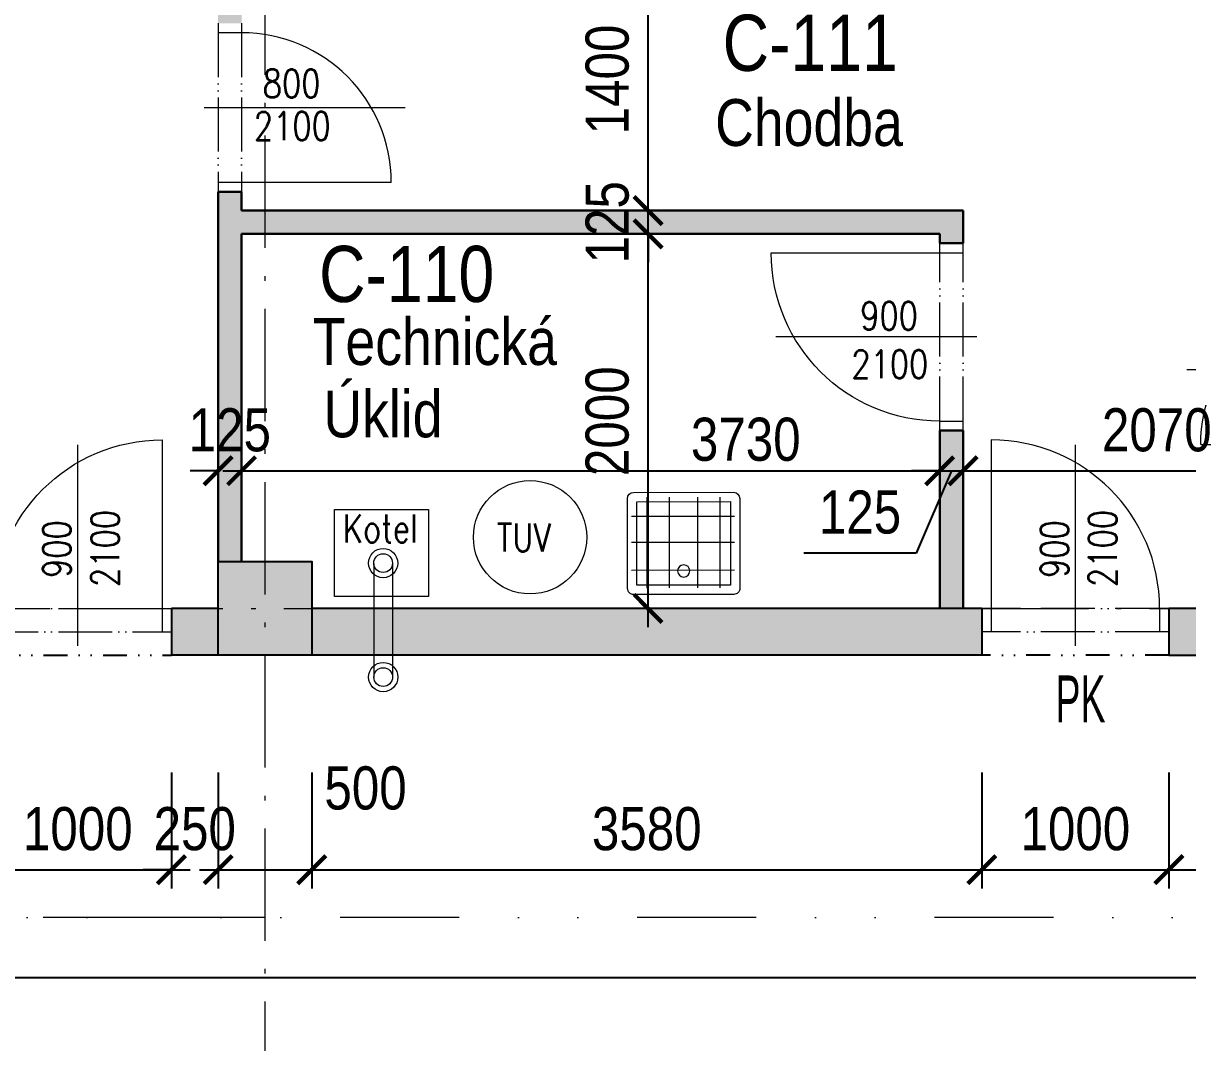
# Model space of a CAD drawing. Header units: millimetres. Extents: x 325046 to 1268204, y 1875583 to 2761998.
# Drawn here: x 932788 to 939009, y 2580573 to 2586018 of the extents above; entities that cross this region are included whole.
import ezdxf

# ---------------------------------------------------------------- set-up
doc = ezdxf.new("R2010")
doc.units = ezdxf.units.MM
doc.header["$LTSCALE"] = 100
doc.header["$PDMODE"] = 65
for name, pattern in [('ACAD_ISO05W100', [33, 24, -3, 0, -3, 0, -3]), ('ACAD_ISO10W100', [18.5, 12, -3, 0.5, -3]), ('DIVIDE', [31.75, 12.7, -6.35, 0, -6.35, 0, -6.35])]:
    doc.linetypes.add(name, pattern=pattern)
for name, color, linetype, lineweight, true_color in [('DVEŘE - POPIS', 7, 'Continuous', 5, 0x008a22), ('otvory', 7, 'Continuous', 20, 0xb30000), ('PO - dveře a odolnosti', 7, 'Continuous', 9, 0xc51645), ('PŘÍČKY - SDK', 7, 'Continuous', 30, 0x6a1174), ('SANITA  - NOVÁ', 7, 'Continuous', 13, 0x3f3fde), ('TECH - Zóny', 7, 'DIVIDE', 15, 0x33843e)]:
    doc.layers.add(name, color=color, linetype=linetype, lineweight=lineweight, true_color=true_color)
for name, color, linetype in [('kóty 100', 5, 'Continuous'), ('NRŘ', 6, 'DIVIDE'), ('PŘÍČKY - ZDĚNÉ', 4, 'Continuous'), ('ČÍSLO MÍSTNOSTI', 4, 'Continuous'), ('ŽB- SLOUPY', 3, 'Continuous')]:
    doc.layers.add(name, color=color, linetype=linetype)
for name, color, linetype, lineweight in [('Objekty - osy', 5, 'ACAD_ISO10W100', 20), ('ŠRAF-YTONG', 54, 'Continuous', 9), ('ŽB - Šraf-prefa', 253, 'Continuous', 13)]:
    doc.layers.add(name, color=color, linetype=linetype, lineweight=lineweight)
doc.layers.add('POPIS MÍSTNOSTÍ', color=7, linetype='Continuous', true_color=0x072bf2)
doc.layers.add('ŠRAF - SDK', color=7, linetype='Continuous', true_color=0xfbe0ee)
doc.styles.add('ARIAL NARROW', font='ARIALN.TTF')
doc.styles.add('FSIMPLEX', font='simplex.shx')
doc.dimstyles.new('100', dxfattribs={"dimscale": 100, "dimtxt": 2.3, "dimasz": 1.5, "dimexe": 1, "dimexo": 4, "dimgap": 1, "dimtad": 1, "dimdec": 0, "dimzin": 0, "dimdsep": 46, "dimtxsty": 'ARIAL NARROW', "dimblk": 'ARCHTICK', "dimcen": 4, "dimdle": 1, "dimclrd": 256, "dimclre": 256, "dimclrt": 7, "dimadec": 0, "dimazin": 0, "dimtfac": 1, "dimtdec": 0, "dimtix": 1, "dimtofl": 0, "dimtmove": 0, "dimatfit": 2, "dimldrblk": 'OBLIQUE', "dimfxl": 1, "dimtolj": 1, "dimtzin": 0, "dimlwd": -1, "dimlwe": -1, "dimarcsym": 1})

# ---------------------------------------------------------------- blocks, each defined once
blk = doc.blocks.new('A$C5D8A7E87')
at = {"ltscale": 2, "transparency": 33554687}
for p, q in [((104.8, 34.7), (104.8, 520.2)), ((224.8, 34.7), (224.8, 520.2)), ((375.2, 34.7), (375.2, 520.2)), ((495.2, 34.7), (495.2, 520.2)), ((28.4, 416.5), (579.3, 416.5)), ((28.4, 277.5), (579.3, 277.5)), ((28.4, 128.9), (579.3, 128.9))]:
    blk.add_line(p, q, dxfattribs=at)
blk.add_lwpolyline([(600, 512.7, 0.413451), (567.3, 545.4, 0.000651), (567.3, 545.4), (32.7, 545.4, 0.414184), (0, 512.7, 0.000023), (0, 512.7, 0.000003), (0, 512.7), (0, 32.7, 0.414214), (32.7, 0), (567.3, 0, 0.414214), (600, 32.7)], format="xyb", close=True, dxfattribs=at)
blk.add_lwpolyline([(550, 495.4), (50, 495.4), (50, 50), (550, 50)], close=True, dxfattribs=at)
blk.add_circle((300, 125.5), 32.7, dxfattribs=at)
blk = doc.blocks.new('A$C2DA8013F')
at = {"layer": 'otvory', "linetype": 'ACAD_ISO05W100', "ltscale": 0.12}
for p, q in [((874.6, 0), (874.6, 900)), ((999.6, 0), (999.6, 900))]:
    blk.add_line(p, q, dxfattribs=at)
at = {"layer": 'otvory'}
for p, q in [((74.6, 850), (999.6, 850)), ((874.6, 50), (999.6, 50))]:
    blk.add_line(p, q, dxfattribs=at)
at = {"layer": 'otvory', "ltscale": 2, "transparency": 33554687}
blk.add_line((1073.7, 450), (0, 450), dxfattribs=at)
blk.add_arc((874.6, 850), 800, 180, 270, dxfattribs=at)
blk = doc.blocks.new('A$C2EF056AC')
at = {"layer": 'otvory', "linetype": 'ACAD_ISO05W100', "ltscale": 0.12}
for p, q in [((900, 1000), (900, 0)), ((1025, 1000), (1025, 0))]:
    blk.add_line(p, q, dxfattribs=at)
at = {"layer": 'otvory'}
for p, q in [((900, 950), (1025, 950)), ((0, 50), (1025, 50))]:
    blk.add_line(p, q, dxfattribs=at)
at = {"layer": 'otvory', "ltscale": 2, "transparency": 33554687}
blk.add_line((1099, 500), (25.4, 500), dxfattribs=at)
blk.add_arc((900, 50), 900, 90, 180, dxfattribs=at)
blk = doc.blocks.new('_ARCHTICK')
at = {"color": 0, "linetype": 'ByBlock', "const_width": 0.15}
blk.add_lwpolyline([(-0.5, -0.5), (0.5, 0.5)], dxfattribs=at)
blk = doc.blocks.new('*D1193')
at = {"layer": 'Defpoints', "color": 0, "linetype": 'ByBlock', "ltscale": 100, "transparency": 16777216}
for p in [(910448.7, 2582417), (946328.7, 2582417), (910448.7, 2580919.4)]:
    blk.add_point(p, dxfattribs=at)
at = {"layer": 'kóty 100', "linetype": 'ByBlock', "ltscale": 100, "transparency": 16777216}
for p, q in [((910448.7, 2582017), (910448.7, 2580819.4)), ((946328.7, 2582017), (946328.7, 2580819.4)), ((946428.7, 2580919.4), (910348.7, 2580919.4))]:
    blk.add_line(p, q, dxfattribs=at)
at = {"layer": 'kóty 100', "linetype": 'ByBlock', "ltscale": 100, "transparency": 16777216, "xscale": 150, "yscale": 150, "zscale": 150, "rotation": 180}
blk.add_blockref('_ARCHTICK', (910448.7, 2580919.4), dxfattribs=at)
at = {"layer": 'kóty 100', "linetype": 'ByBlock', "ltscale": 100, "transparency": 16777216, "xscale": 150, "yscale": 150, "zscale": 150}
blk.add_blockref('_ARCHTICK', (946328.7, 2580919.4), dxfattribs=at)
at = {"layer": 'kóty 100', "color": 7, "linetype": 'ByBlock', "ltscale": 100, "transparency": 16777216, "insert": (928388.7, 2581136.8), "char_height": 230, "attachment_point": 5, "style": 'ARIAL NARROW'}
blk.add_mtext('\\A1;35880', dxfattribs=at)
blk = doc.blocks.new('_Oblique')
at = {"color": 0, "lineweight": -2}
blk.add_line((-0.5, -0.5), (0.5, 0.5), dxfattribs=at)
blk = doc.blocks.new('*D1203')
at = {"layer": 'Defpoints', "color": 0, "linetype": 'ByBlock', "ltscale": 100, "transparency": 16777216}
for p in [(932578.7, 2582417), (933578.7, 2582417), (933578.7, 2581497.5)]:
    blk.add_point(p, dxfattribs=at)
at = {"layer": 'kóty 100', "linetype": 'ByBlock', "ltscale": 100, "transparency": 16777216}
for p, q in [((932578.7, 2582017), (932578.7, 2581397.5)), ((933578.7, 2582017), (933578.7, 2581397.5)), ((932478.7, 2581497.5), (933678.7, 2581497.5))]:
    blk.add_line(p, q, dxfattribs=at)
at = {"layer": 'kóty 100', "linetype": 'ByBlock', "ltscale": 100, "transparency": 16777216, "xscale": 150, "yscale": 150, "zscale": 150, "rotation": 180}
blk.add_blockref('_ARCHTICK', (932578.7, 2581497.5), dxfattribs=at)
at = {"layer": 'kóty 100', "linetype": 'ByBlock', "ltscale": 100, "transparency": 16777216, "xscale": 150, "yscale": 150, "zscale": 150}
blk.add_blockref('_ARCHTICK', (933578.7, 2581497.5), dxfattribs=at)
at = {"layer": 'kóty 100', "color": 7, "linetype": 'ByBlock', "ltscale": 100, "transparency": 16777216, "insert": (933078.7, 2581715), "char_height": 230, "attachment_point": 5, "style": 'ARIAL NARROW'}
blk.add_mtext('\\A1;1000', dxfattribs=at)
blk = doc.blocks.new('*D1204')
at = {"layer": 'Defpoints', "color": 0, "linetype": 'ByBlock', "ltscale": 100, "transparency": 16777216}
for p in [(933578.7, 2582417), (933828.7, 2582417), (933828.7, 2581497.5)]:
    blk.add_point(p, dxfattribs=at)
at = {"layer": 'kóty 100', "linetype": 'ByBlock', "ltscale": 100, "transparency": 16777216}
for p, q in [((933578.7, 2582017), (933578.7, 2581397.5)), ((933828.7, 2582017), (933828.7, 2581397.5)), ((933578.7, 2581497.5), (933428.7, 2581497.5)), ((933828.7, 2581497.5), (933978.7, 2581497.5))]:
    blk.add_line(p, q, dxfattribs=at)
at = {"layer": 'kóty 100', "linetype": 'ByBlock', "ltscale": 100, "transparency": 16777216, "xscale": 150, "yscale": 150, "zscale": 150}
blk.add_blockref('_ARCHTICK', (933578.7, 2581497.5), dxfattribs=at)
at = {"layer": 'kóty 100', "linetype": 'ByBlock', "ltscale": 100, "transparency": 16777216, "xscale": 150, "yscale": 150, "zscale": 150, "rotation": 180}
blk.add_blockref('_ARCHTICK', (933828.7, 2581497.5), dxfattribs=at)
at = {"layer": 'kóty 100', "color": 7, "linetype": 'ByBlock', "ltscale": 100, "transparency": 16777216, "insert": (933703.7, 2581715), "char_height": 230, "attachment_point": 5, "style": 'ARIAL NARROW'}
blk.add_mtext('\\A1;250', dxfattribs=at)
blk = doc.blocks.new('*D1205')
at = {"layer": 'Defpoints', "color": 0, "linetype": 'ByBlock', "ltscale": 100, "transparency": 16777216}
for p in [(933828.7, 2582417), (934328.7, 2582417), (934328.7, 2581497.5)]:
    blk.add_point(p, dxfattribs=at)
at = {"layer": 'kóty 100', "linetype": 'ByBlock', "ltscale": 100, "transparency": 16777216}
for p, q in [((933828.7, 2582017), (933828.7, 2581397.5)), ((934328.7, 2582017), (934328.7, 2581397.5)), ((933728.7, 2581497.5), (934428.7, 2581497.5))]:
    blk.add_line(p, q, dxfattribs=at)
at = {"layer": 'kóty 100', "linetype": 'ByBlock', "ltscale": 100, "transparency": 16777216, "xscale": 150, "yscale": 150, "zscale": 150, "rotation": 180}
blk.add_blockref('_ARCHTICK', (933828.7, 2581497.5), dxfattribs=at)
at = {"layer": 'kóty 100', "linetype": 'ByBlock', "ltscale": 100, "transparency": 16777216, "xscale": 150, "yscale": 150, "zscale": 150}
blk.add_blockref('_ARCHTICK', (934328.7, 2581497.5), dxfattribs=at)
at = {"layer": 'kóty 100', "color": 7, "linetype": 'ByBlock', "ltscale": 100, "transparency": 16777216, "insert": (934616.2, 2581932.4), "char_height": 230, "attachment_point": 5, "style": 'ARIAL NARROW'}
blk.add_mtext('\\A1;500', dxfattribs=at)
blk = doc.blocks.new('*D1206')
at = {"layer": 'Defpoints', "color": 0, "linetype": 'ByBlock', "ltscale": 100, "transparency": 16777216}
for p in [(934328.7, 2582417), (937908.7, 2582417), (937908.7, 2581497.5)]:
    blk.add_point(p, dxfattribs=at)
at = {"layer": 'kóty 100', "linetype": 'ByBlock', "ltscale": 100, "transparency": 16777216}
for p, q in [((934328.7, 2582017), (934328.7, 2581397.5)), ((937908.7, 2582017), (937908.7, 2581397.5)), ((934228.7, 2581497.5), (938008.7, 2581497.5))]:
    blk.add_line(p, q, dxfattribs=at)
at = {"layer": 'kóty 100', "linetype": 'ByBlock', "ltscale": 100, "transparency": 16777216, "xscale": 150, "yscale": 150, "zscale": 150, "rotation": 180}
blk.add_blockref('_ARCHTICK', (934328.7, 2581497.5), dxfattribs=at)
at = {"layer": 'kóty 100', "linetype": 'ByBlock', "ltscale": 100, "transparency": 16777216, "xscale": 150, "yscale": 150, "zscale": 150}
blk.add_blockref('_ARCHTICK', (937908.7, 2581497.5), dxfattribs=at)
at = {"layer": 'kóty 100', "color": 7, "linetype": 'ByBlock', "ltscale": 100, "transparency": 16777216, "insert": (936118.7, 2581715), "char_height": 230, "attachment_point": 5, "style": 'ARIAL NARROW'}
blk.add_mtext('\\A1;3580', dxfattribs=at)
blk = doc.blocks.new('*D1207')
at = {"layer": 'Defpoints', "color": 0, "linetype": 'ByBlock', "ltscale": 100, "transparency": 16777216}
for p in [(937908.7, 2582417), (938908.7, 2582417), (938908.7, 2581497.5)]:
    blk.add_point(p, dxfattribs=at)
at = {"layer": 'kóty 100', "linetype": 'ByBlock', "ltscale": 100, "transparency": 16777216}
for p, q in [((937908.7, 2582017), (937908.7, 2581397.5)), ((938908.7, 2582017), (938908.7, 2581397.5)), ((937808.7, 2581497.5), (939008.7, 2581497.5))]:
    blk.add_line(p, q, dxfattribs=at)
at = {"layer": 'kóty 100', "linetype": 'ByBlock', "ltscale": 100, "transparency": 16777216, "xscale": 150, "yscale": 150, "zscale": 150, "rotation": 180}
blk.add_blockref('_ARCHTICK', (937908.7, 2581497.5), dxfattribs=at)
at = {"layer": 'kóty 100', "linetype": 'ByBlock', "ltscale": 100, "transparency": 16777216, "xscale": 150, "yscale": 150, "zscale": 150}
blk.add_blockref('_ARCHTICK', (938908.7, 2581497.5), dxfattribs=at)
at = {"layer": 'kóty 100', "color": 7, "linetype": 'ByBlock', "ltscale": 100, "transparency": 16777216, "insert": (938408.7, 2581715), "char_height": 230, "attachment_point": 5, "style": 'ARIAL NARROW'}
blk.add_mtext('\\A1;1000', dxfattribs=at)
blk = doc.blocks.new('*D1208')
at = {"layer": 'Defpoints', "color": 0, "linetype": 'ByBlock', "ltscale": 100, "transparency": 16777216}
for p in [(938908.7, 2582417), (943578.7, 2582417), (943578.7, 2581497.5)]:
    blk.add_point(p, dxfattribs=at)
at = {"layer": 'kóty 100', "linetype": 'ByBlock', "ltscale": 100, "transparency": 16777216}
for p, q in [((938908.7, 2582017), (938908.7, 2581397.5)), ((943578.7, 2582017), (943578.7, 2581397.5)), ((938808.7, 2581497.5), (943678.7, 2581497.5))]:
    blk.add_line(p, q, dxfattribs=at)
at = {"layer": 'kóty 100', "linetype": 'ByBlock', "ltscale": 100, "transparency": 16777216, "xscale": 150, "yscale": 150, "zscale": 150, "rotation": 180}
blk.add_blockref('_ARCHTICK', (938908.7, 2581497.5), dxfattribs=at)
at = {"layer": 'kóty 100', "linetype": 'ByBlock', "ltscale": 100, "transparency": 16777216, "xscale": 150, "yscale": 150, "zscale": 150}
blk.add_blockref('_ARCHTICK', (943578.7, 2581497.5), dxfattribs=at)
at = {"layer": 'kóty 100', "color": 7, "linetype": 'ByBlock', "ltscale": 100, "transparency": 16777216, "insert": (941243.7, 2581715), "char_height": 230, "attachment_point": 5, "style": 'ARIAL NARROW'}
blk.add_mtext('\\A1;4670', dxfattribs=at)
blk = doc.blocks.new('*D1295')
at = {"layer": 'Defpoints', "color": 0, "linetype": 'ByBlock', "ltscale": 100, "transparency": 16777216}
for p in [(936125.7, 2584892.7), (937683.7, 2584892.7), (937683.7, 2582892.7)]:
    blk.add_point(p, dxfattribs=at)
at = {"layer": 'kóty 100', "linetype": 'ByBlock', "ltscale": 100, "transparency": 16777216}
for p, q in [((936125.7, 2582792.7), (936125.7, 2584992.7)), ((937283.7, 2584892.7), (936025.7, 2584892.7)), ((937283.7, 2582892.7), (936025.7, 2582892.7))]:
    blk.add_line(p, q, dxfattribs=at)
at = {"layer": 'kóty 100', "linetype": 'ByBlock', "ltscale": 100, "transparency": 16777216, "xscale": 150, "yscale": 150, "zscale": 150}
for p, rotation in [((936125.7, 2584892.7), 90), ((936125.7, 2582892.7), 270)]:
    blk.add_blockref('_ARCHTICK', p, dxfattribs=dict(at, rotation=rotation))
at = {"layer": 'kóty 100', "color": 7, "linetype": 'ByBlock', "ltscale": 100, "transparency": 16777216, "insert": (935908.3, 2583892.7), "char_height": 230, "attachment_point": 5, "rotation": 90, "style": 'ARIAL NARROW'}
blk.add_mtext('\\A1;2000', dxfattribs=at)
blk = doc.blocks.new('*D1296')
at = {"layer": 'Defpoints', "color": 0, "linetype": 'ByBlock', "ltscale": 100, "transparency": 16777216}
for p in [(936125.7, 2585017.7), (937808.7, 2585017.7), (937683.7, 2584892.7)]:
    blk.add_point(p, dxfattribs=at)
at = {"layer": 'kóty 100', "linetype": 'ByBlock', "ltscale": 100, "transparency": 16777216}
for p, q in [((936125.7, 2585017.7), (936125.7, 2585167.7)), ((937408.7, 2585017.7), (936025.7, 2585017.7)), ((937283.7, 2584892.7), (936025.7, 2584892.7)), ((936125.7, 2584892.7), (936125.7, 2584742.7))]:
    blk.add_line(p, q, dxfattribs=at)
at = {"layer": 'kóty 100', "linetype": 'ByBlock', "ltscale": 100, "transparency": 16777216, "xscale": 150, "yscale": 150, "zscale": 150}
for p, rotation in [((936125.7, 2585017.7), 270), ((936125.7, 2584892.7), 90)]:
    blk.add_blockref('_ARCHTICK', p, dxfattribs=dict(at, rotation=rotation))
at = {"layer": 'kóty 100', "color": 7, "linetype": 'ByBlock', "ltscale": 100, "transparency": 16777216, "insert": (935908.3, 2584955.2), "char_height": 230, "attachment_point": 5, "rotation": 90, "style": 'ARIAL NARROW'}
blk.add_mtext('\\A1;125', dxfattribs=at)
blk = doc.blocks.new('*D1297')
at = {"layer": 'Defpoints', "color": 0, "linetype": 'ByBlock', "ltscale": 100, "transparency": 16777216}
for p in [(936125.7, 2586417.7), (937808.7, 2586417.7), (937808.7, 2585017.7)]:
    blk.add_point(p, dxfattribs=at)
at = {"layer": 'kóty 100', "linetype": 'ByBlock', "ltscale": 100, "transparency": 16777216}
for p, q in [((936125.7, 2584917.7), (936125.7, 2586517.7)), ((937408.7, 2586417.7), (936025.7, 2586417.7)), ((937408.7, 2585017.7), (936025.7, 2585017.7))]:
    blk.add_line(p, q, dxfattribs=at)
at = {"layer": 'kóty 100', "linetype": 'ByBlock', "ltscale": 100, "transparency": 16777216, "xscale": 150, "yscale": 150, "zscale": 150}
for p, rotation in [((936125.7, 2586417.7), 90), ((936125.7, 2585017.7), 270)]:
    blk.add_blockref('_ARCHTICK', p, dxfattribs=dict(at, rotation=rotation))
at = {"layer": 'kóty 100', "color": 7, "linetype": 'ByBlock', "ltscale": 100, "transparency": 16777216, "insert": (935908.3, 2585717.7), "char_height": 230, "attachment_point": 5, "rotation": 90, "style": 'ARIAL NARROW'}
blk.add_mtext('\\A1;1400', dxfattribs=at)
blk = doc.blocks.new('*D1302')
at = {"layer": 'Defpoints', "color": 0, "linetype": 'ByBlock', "ltscale": 100, "transparency": 16777216}
for p in [(933953.7, 2583627.8), (933828.7, 2583142.7), (933953.7, 2583142.7)]:
    blk.add_point(p, dxfattribs=at)
at = {"layer": 'kóty 100', "linetype": 'ByBlock', "ltscale": 100, "transparency": 16777216}
for p, q in [((933828.7, 2583542.7), (933828.7, 2583727.8)), ((933953.7, 2583542.7), (933953.7, 2583727.8)), ((933828.7, 2583627.8), (933678.7, 2583627.8)), ((933953.7, 2583627.8), (934103.7, 2583627.8))]:
    blk.add_line(p, q, dxfattribs=at)
at = {"layer": 'kóty 100', "linetype": 'ByBlock', "ltscale": 100, "transparency": 16777216, "xscale": 150, "yscale": 150, "zscale": 150}
blk.add_blockref('_ARCHTICK', (933828.7, 2583627.8), dxfattribs=at)
at = {"layer": 'kóty 100', "linetype": 'ByBlock', "ltscale": 100, "transparency": 16777216, "xscale": 150, "yscale": 150, "zscale": 150, "rotation": 180}
blk.add_blockref('_ARCHTICK', (933953.7, 2583627.8), dxfattribs=at)
at = {"layer": 'kóty 100', "color": 7, "linetype": 'ByBlock', "ltscale": 100, "transparency": 16777216, "insert": (933891.2, 2583845.2), "char_height": 230, "attachment_point": 5, "style": 'ARIAL NARROW'}
blk.add_mtext('\\A1;125', dxfattribs=at)
blk = doc.blocks.new('*D1303')
at = {"layer": 'Defpoints', "color": 0, "linetype": 'ByBlock', "ltscale": 100, "transparency": 16777216}
for p in [(937683.7, 2583627.8), (933953.7, 2583142.7), (937683.7, 2582892.7)]:
    blk.add_point(p, dxfattribs=at)
at = {"layer": 'kóty 100', "linetype": 'ByBlock', "ltscale": 100, "transparency": 16777216}
for p, q in [((933953.7, 2583542.7), (933953.7, 2583727.8)), ((937683.7, 2583292.7), (937683.7, 2583727.8)), ((933853.7, 2583627.8), (937783.7, 2583627.8))]:
    blk.add_line(p, q, dxfattribs=at)
at = {"layer": 'kóty 100', "linetype": 'ByBlock', "ltscale": 100, "transparency": 16777216, "xscale": 150, "yscale": 150, "zscale": 150, "rotation": 180}
blk.add_blockref('_ARCHTICK', (933953.7, 2583627.8), dxfattribs=at)
at = {"layer": 'kóty 100', "linetype": 'ByBlock', "ltscale": 100, "transparency": 16777216, "xscale": 150, "yscale": 150, "zscale": 150}
blk.add_blockref('_ARCHTICK', (937683.7, 2583627.8), dxfattribs=at)
at = {"layer": 'kóty 100', "color": 7, "linetype": 'ByBlock', "ltscale": 100, "transparency": 16777216, "insert": (936647.6, 2583794.7), "char_height": 230, "attachment_point": 5, "style": 'ARIAL NARROW'}
blk.add_mtext('\\A1;3730', dxfattribs=at)
blk = doc.blocks.new('*D1304')
at = {"layer": 'Defpoints', "color": 0, "linetype": 'ByBlock', "ltscale": 100, "transparency": 16777216}
for p in [(937808.7, 2583627.8), (937683.7, 2582892.7), (937808.7, 2582892.7)]:
    blk.add_point(p, dxfattribs=at)
at = {"layer": 'kóty 100', "linetype": 'ByBlock', "ltscale": 100, "transparency": 16777216}
for p, q in [((937683.7, 2583292.7), (937683.7, 2583727.8)), ((937808.7, 2583292.7), (937808.7, 2583727.8)), ((937683.7, 2583627.8), (937533.7, 2583627.8)), ((937746.2, 2583627.8), (937558.5, 2583188.6)), ((937683.7, 2583627.8), (937808.7, 2583627.8)), ((937808.7, 2583627.8), (937958.7, 2583627.8)), ((937558.5, 2583188.6), (936958.1, 2583188.6))]:
    blk.add_line(p, q, dxfattribs=at)
at = {"layer": 'kóty 100', "linetype": 'ByBlock', "ltscale": 100, "transparency": 16777216, "xscale": 150, "yscale": 150, "zscale": 150}
blk.add_blockref('_ARCHTICK', (937683.7, 2583627.8), dxfattribs=at)
at = {"layer": 'kóty 100', "linetype": 'ByBlock', "ltscale": 100, "transparency": 16777216, "xscale": 150, "yscale": 150, "zscale": 150, "rotation": 180}
blk.add_blockref('_ARCHTICK', (937808.7, 2583627.8), dxfattribs=at)
at = {"layer": 'kóty 100', "color": 7, "linetype": 'ByBlock', "ltscale": 100, "transparency": 16777216, "insert": (937258.3, 2583406), "char_height": 230, "attachment_point": 5, "style": 'ARIAL NARROW'}
blk.add_mtext('\\A1;125', dxfattribs=at)
blk = doc.blocks.new('*D1305')
at = {"layer": 'Defpoints', "color": 0, "linetype": 'ByBlock', "ltscale": 100, "transparency": 16777216}
for p in [(939878.7, 2583627.8), (937808.7, 2582892.7), (939878.7, 2582892.7)]:
    blk.add_point(p, dxfattribs=at)
at = {"layer": 'kóty 100', "linetype": 'ByBlock', "ltscale": 100, "transparency": 16777216}
for p, q in [((937808.7, 2583292.7), (937808.7, 2583727.8)), ((939878.7, 2583292.7), (939878.7, 2583727.8)), ((937708.7, 2583627.8), (939978.7, 2583627.8))]:
    blk.add_line(p, q, dxfattribs=at)
at = {"layer": 'kóty 100', "linetype": 'ByBlock', "ltscale": 100, "transparency": 16777216, "xscale": 150, "yscale": 150, "zscale": 150, "rotation": 180}
blk.add_blockref('_ARCHTICK', (937808.7, 2583627.8), dxfattribs=at)
at = {"layer": 'kóty 100', "linetype": 'ByBlock', "ltscale": 100, "transparency": 16777216, "xscale": 150, "yscale": 150, "zscale": 150}
blk.add_blockref('_ARCHTICK', (939878.7, 2583627.8), dxfattribs=at)
at = {"layer": 'kóty 100', "color": 7, "linetype": 'ByBlock', "ltscale": 100, "transparency": 16777216, "insert": (938843.7, 2583845.2), "char_height": 230, "attachment_point": 5, "style": 'ARIAL NARROW'}
blk.add_mtext('\\A1;2070', dxfattribs=at)

msp = doc.modelspace()

# ---------------------------------------------------------------- hatches: boundary and pattern name
at = {"layer": 'ŠRAF - SDK', "ltscale": 100}
h = msp.add_hatch(color=256, dxfattribs=at)
h.dxf.hatch_style = 1
h.paths.add_polyline_path([(937808.7, 2591242.7), (937758.7, 2591242.7), (937758.7, 2591092.7), (937683.7, 2591092.7), (937683.7, 2588067.7), (935138.7, 2588067.7), (935138.7, 2586542.7), (935003.7, 2586542.7), (935003.7, 2586417.7), (937808.7, 2586417.7), (937808.7, 2587092.7), (937683.7, 2587092.7), (937683.7, 2586542.7), (935263.7, 2586542.7), (935263.7, 2587942.7), (937683.7, 2587942.7), (937683.7, 2587892.7), (937808.7, 2587892.7)])
h.paths.add_polyline_path([(933953.7, 2590642.7), (933828.7, 2590642.7), (933828.7, 2586017.7), (933953.7, 2586017.7), (933953.7, 2586417.7), (934103.7, 2586417.7), (934103.7, 2586542.7), (933953.7, 2586542.7)])
h.paths.add_polyline_path([(937808.7, 2585017.7), (933953.7, 2585017.7), (933953.7, 2585117.7), (933828.7, 2585117.7), (933828.7, 2583142.7), (933953.7, 2583142.7), (933953.7, 2584892.7), (937683.7, 2584892.7), (937683.7, 2584842.7), (937808.7, 2584842.7)])
h.paths.add_polyline_path([(937808.7, 2583842.7), (937683.7, 2583842.7), (937683.7, 2582892.7), (937808.7, 2582892.7)])
at = {"layer": 'ŠRAF-YTONG', "linetype": 'ByBlock', "ltscale": 100, "true_color": 0x919191}
h = msp.add_hatch(color=252, dxfattribs=at)
h.dxf.hatch_style = 1
h.paths.add_polyline_path([(946078.7, 2589842.7), (946328.7, 2589842.7), (946328.7, 2590642.7), (946078.7, 2590642.7)])
h.paths.add_polyline_path([(946328.7, 2588842.7), (946078.7, 2588842.7), (946078.7, 2587667.6), (946328.7, 2587667.6)])
h.paths.add_polyline_path([(946328.7, 2586767.6), (946078.7, 2586767.6), (946078.7, 2583142.7), (946328.7, 2583142.7)])
h.paths.add_polyline_path([(945578.7, 2582892.7), (945578.7, 2582642.7), (945828.7, 2582642.7), (945828.7, 2582892.7)])
h.paths.add_polyline_path([(944828.7, 2582642.7), (944828.7, 2582892.7), (944578.7, 2582892.7), (944578.7, 2582642.7)])
h.paths.add_polyline_path([(938908.7, 2582892.7), (938908.7, 2582642.7), (943578.7, 2582642.7), (943578.7, 2582892.7)])
h.paths.add_polyline_path([(937908.7, 2582642.7), (937908.7, 2582892.7), (934328.7, 2582892.7), (934328.7, 2582642.7)])
h.paths.add_polyline_path([(933578.7, 2582892.7), (933578.7, 2582642.7), (933828.7, 2582642.7), (933828.7, 2582892.7)])
h.paths.add_polyline_path([(927903.7, 2582892.7), (927903.7, 2582642.7), (932578.7, 2582642.7), (932578.7, 2582892.7)])
h.paths.add_polyline_path([(927003.7, 2582642.7), (927003.7, 2582892.7), (922328.7, 2582892.7), (922328.7, 2582642.7)])
h.paths.add_polyline_path([(921828.7, 2582642.7), (921828.7, 2582892.7), (917153.7, 2582892.7), (917153.7, 2582642.7)])
h.paths.add_polyline_path([(916253.7, 2582642.7), (916253.7, 2582892.7), (911598.7, 2582892.7), (911598.7, 2582642.7), (911828.7, 2582642.7)])
h.paths.add_polyline_path([(910448.7, 2582642.7), (910598.7, 2582642.7), (910598.7, 2582892.7), (910448.7, 2582892.7)])
at = {"layer": 'ŽB - Šraf-prefa', "ltscale": 100}
h = msp.add_hatch(color=256, dxfattribs=at)
h.dxf.hatch_style = 1
h.paths.add_polyline_path([(934328.7, 2583142.7), (933828.7, 2583142.7), (933828.7, 2582642.7), (934328.7, 2582642.7)])

# ---------------------------------------------------------------- linework, layer by layer
at = {"layer": 'NRŘ', "ltscale": 0.1}
for p, q in [((932578.7, 2582642.7), (933578.7, 2582642.7)), ((938908.7, 2582642.7), (937908.7, 2582642.7))]:
    msp.add_line(p, q, dxfattribs=at)
at = {"layer": 'Objekty - osy', "ltscale": 0.5}
for points in [[(934078.7, 2591892.7), (934078.7, 2469892.7)], [(908279.2, 2582892.7), (947078.7, 2582892.7)]]:
    msp.add_lwpolyline(points, dxfattribs=at)
at = {"layer": 'PŘÍČKY - SDK'}
for p, q in [((933953.7, 2585117.7), (933828.7, 2585117.7)), ((937808.7, 2585017.7), (937808.7, 2584842.7)), ((937683.7, 2584842.7), (937808.7, 2584842.7)), ((937683.7, 2583842.7), (937808.7, 2583842.7))]:
    msp.add_line(p, q, dxfattribs=at)
for points in [[(933828.7, 2585117.7), (933828.7, 2583142.7)], [(933953.7, 2585117.7), (933953.7, 2585017.7)], [(937808.7, 2585017.7), (933953.7, 2585017.7)], [(937808.7, 2585017.7), (937808.7, 2584842.7)], [(937683.7, 2584892.7), (933953.7, 2584892.7)], [(933953.7, 2584892.7), (933953.7, 2583142.7)], [(937683.7, 2584892.7), (937683.7, 2584842.7)], [(937683.7, 2583842.7), (937683.7, 2582892.7)], [(937808.7, 2583842.7), (937808.7, 2582892.7)]]:
    msp.add_lwpolyline(points, dxfattribs=at)
at = {"layer": 'PŘÍČKY - ZDĚNÉ', "ltscale": 100}
for p, q in [((933828.7, 2582892.7), (933578.7, 2582892.7)), ((933828.7, 2582642.7), (933578.7, 2582642.7))]:
    msp.add_line(p, q, dxfattribs=at)
at = {"layer": 'PŘÍČKY - ZDĚNÉ'}
msp.add_line((938908.7, 2582892.7), (938908.7, 2582642.7), dxfattribs=at)
for points in [[(933578.7, 2582892.7), (933578.7, 2582642.7)], [(937908.7, 2582892.7), (937908.7, 2582642.7)]]:
    msp.add_lwpolyline(points, dxfattribs=at)
at = {"layer": 'PŘÍČKY - ZDĚNÉ', "ltscale": 100}
for points in [[(937908.7, 2582892.7), (934328.7, 2582892.7)], [(938908.7, 2582642.7), (943578.7, 2582642.7), (943578.7, 2582892.7), (938908.7, 2582892.7)], [(937908.7, 2582642.7), (934328.7, 2582642.7)]]:
    msp.add_lwpolyline(points, dxfattribs=at)
at = {"layer": 'SANITA  - NOVÁ'}
for p, q in [((934660.5, 2583131.4), (934660.5, 2582526.1)), ((934760.5, 2583131.4), (934760.5, 2582526.1))]:
    msp.add_line(p, q, dxfattribs=at)
msp.add_lwpolyline([(934953.1, 2583420.2), (934953.1, 2582956.8), (934449.5, 2582956.8), (934449.5, 2583420.2)], close=True, dxfattribs=at)
for centre, radius in [((935495.3, 2583273), 302.8), ((934710.2, 2583134.8), 78.1), ((934710.2, 2583134.8), 50.1), ((934710.5, 2582526.1), 78.1), ((934710.5, 2582526.1), 50.1)]:
    msp.add_circle(centre, radius, dxfattribs=at)
at = {"layer": 'TECH - Zóny', "ltscale": 0.5}
msp.add_line((934078.7, 2581242.7), (922078.7, 2581242.7), dxfattribs=at)
msp.add_lwpolyline([(939878.7, 2583242.7), (939878.7, 2581242.7), (912853.7, 2581242.7), (912853.7, 2514582.7), (982078.7, 2514582.7)], dxfattribs=at)
at = {"layer": 'ŽB- SLOUPY'}
msp.add_lwpolyline([(934328.7, 2582642.7), (933828.7, 2582642.7), (933828.7, 2583142.7), (934328.7, 2583142.7)], close=True, dxfattribs=at)

# ---------------------------------------------------------------- block references
at = {"layer": 'otvory', "rotation": 180.0000000000497}
msp.add_blockref('A$C2DA8013F', (934828.3, 2586017.7), dxfattribs=at)
at = {"layer": 'otvory', "ltscale": 100, "xscale": -1}
for p, rotation in [((936783.7, 2584842.7), 180), ((933578.7, 2583792.7), 90)]:
    msp.add_blockref('A$C2EF056AC', p, dxfattribs=dict(at, rotation=rotation))
at = {"layer": 'otvory', "xscale": -1, "rotation": 180}
msp.add_blockref('A$C2DA8013F', (939004, 2584617.7), dxfattribs=at)
at = {"layer": 'otvory', "ltscale": 100, "rotation": 270}
msp.add_blockref('A$C2EF056AC', (937908.7, 2583792.7), dxfattribs=at)
at = {"layer": 'SANITA  - NOVÁ', "extrusion": (0, 0, -1), "zscale": -0.9999999511799934, "rotation": 359.9321837096689}
msp.add_blockref('A$C5D8A7E87', (-936616.1, 2582967.6), dxfattribs=at)

# ---------------------------------------------------------------- texts
at = {"layer": 'DVEŘE - POPIS', "style": 'FSIMPLEX', "width": 0.8}
for s, p in [('800', (934067, 2585620.8)), ('2100', (934019.3, 2585394.1)), ('900', (937259.1, 2584379.9)), ('2100', (937211.4, 2584121.7))]:
    msp.add_text(s, height=150, dxfattribs=at).set_placement(p)
for s, p in [('900', (933041.5, 2583055.2)), ('2100', (933299.7, 2583007.5)), ('900', (938371.5, 2583055.2)), ('2100', (938629.7, 2583007.5))]:
    msp.add_text(s, height=150, rotation=90, dxfattribs=at).set_placement(p)
at = {"layer": 'PO - dveře a odolnosti', "insert": (938302.3, 2582534.6, 0), "char_height": 250, "width": 3980.887, "attachment_point": 1, "style": 'ARIAL NARROW'}
msp.add_mtext('\\A1;{\\W0.7;PK}', dxfattribs=at)
at = {"layer": 'POPIS MÍSTNOSTÍ', "char_height": 250, "width": 3980.887, "attachment_point": 3, "style": 'ARIAL NARROW'}
for s, insert in [('Chodba', (937487, 2585612.8, 0)), ('Technická ', (935639, 2584443, 0)), ('Úklid', (935027.3, 2584056.5, 0))]:
    msp.add_mtext(s, dxfattribs=dict(at, insert=insert))
at = {"layer": 'SANITA  - NOVÁ', "style": 'FSIMPLEX', "width": 0.8}
for s, p in [('Kotel', (934494.3, 2583244.1)), ('TUV', (935318, 2583196.8))]:
    msp.add_text(s, height=150, dxfattribs=at).set_placement(p)
at = {"layer": 'ČÍSLO MÍSTNOSTI', "style": 'ARIAL NARROW'}
for s, p in [('C-111', (936524.1, 2585763.7)), ('C-110', (934368, 2584529.1))]:
    msp.add_text(s, height=300, dxfattribs=at).set_placement(p)

# ---------------------------------------------------------------- dimensions: what is measured, and where the dimension line sits
at = {"layer": 'kóty 100', "linetype": 'ByBlock', "ltscale": 100}
for base, p1, p2, picture, middle in [((936125.7, 2586417.7), (937808.7, 2585017.7), (937808.7, 2586417.7), '*D1297', (935908.3, 2585717.7)), ((936125.7, 2585017.7), (937683.7, 2584892.7), (937808.7, 2585017.7), '*D1296', (935908.3, 2584955.2))]:
    dim = msp.add_linear_dim(base=base, p1=p1, p2=p2, angle=90, dimstyle='100', override={"dimtmove": 1}, dxfattribs=at)
    dim.commit()
    dim.dimension.update_dxf_attribs({"geometry": picture, "text_midpoint": middle})
dim = msp.add_linear_dim(base=(936125.7, 2584892.7), p1=(937683.7, 2582892.7), p2=(937683.7, 2584892.7), angle=90, dimstyle='100', dxfattribs=at)
dim.commit()
dim.dimension.update_dxf_attribs({"geometry": '*D1295', "text_midpoint": (935908.3, 2583892.7)})
for base, p1, p2, picture, middle in [((933953.7, 2583627.8), (933828.7, 2583142.7), (933953.7, 2583142.7), '*D1302', (933891.2, 2583845.2)), ((910448.7, 2580919.4), (946328.7, 2582417), (910448.7, 2582417), '*D1193', (928388.7, 2581136.8))]:
    dim = msp.add_linear_dim(base=base, p1=p1, p2=p2, dimstyle='100', dxfattribs=at)
    dim.commit()
    dim.dimension.update_dxf_attribs({"geometry": picture, "text_midpoint": middle})
for base, p1, p2, picture, middle in [((939878.7, 2583627.8), (937808.7, 2582892.7), (939878.7, 2582892.7), '*D1305', (938843.7, 2583845.2)), ((933578.7, 2581497.5), (932578.7, 2582417), (933578.7, 2582417), '*D1203', (933078.7, 2581715)), ((933828.7, 2581497.5), (933578.7, 2582417), (933828.7, 2582417), '*D1204', (933703.7, 2581715)), ((937908.7, 2581497.5), (934328.7, 2582417), (937908.7, 2582417), '*D1206', (936118.7, 2581715)), ((938908.7, 2581497.5), (937908.7, 2582417), (938908.7, 2582417), '*D1207', (938408.7, 2581715)), ((943578.7, 2581497.5), (938908.7, 2582417), (943578.7, 2582417), '*D1208', (941243.7, 2581715))]:
    dim = msp.add_linear_dim(base=base, p1=p1, p2=p2, dimstyle='100', override={"dimtmove": 1}, dxfattribs=at)
    dim.commit()
    dim.dimension.update_dxf_attribs({"geometry": picture, "text_midpoint": middle})
for base, p1, p2, picture, middle in [((937683.7, 2583627.8), (933953.7, 2583142.7), (937683.7, 2582892.7), '*D1303', (936647.6, 2583577.3)), ((937808.7, 2583627.8), (937683.7, 2582892.7), (937808.7, 2582892.7), '*D1304', (937458.5, 2583188.6)), ((934328.7, 2581497.5), (933828.7, 2582417), (934328.7, 2582417), '*D1205', (934616.2, 2581715))]:
    dim = msp.add_linear_dim(base=base, p1=p1, p2=p2, dimstyle='100', override={"dimtmove": 1}, dxfattribs=at)
    dim.commit()
    dim.dimension.update_dxf_attribs({"geometry": picture, "text_midpoint": middle, "dimtype": 160})

doc.saveas('drawing.dxf')
